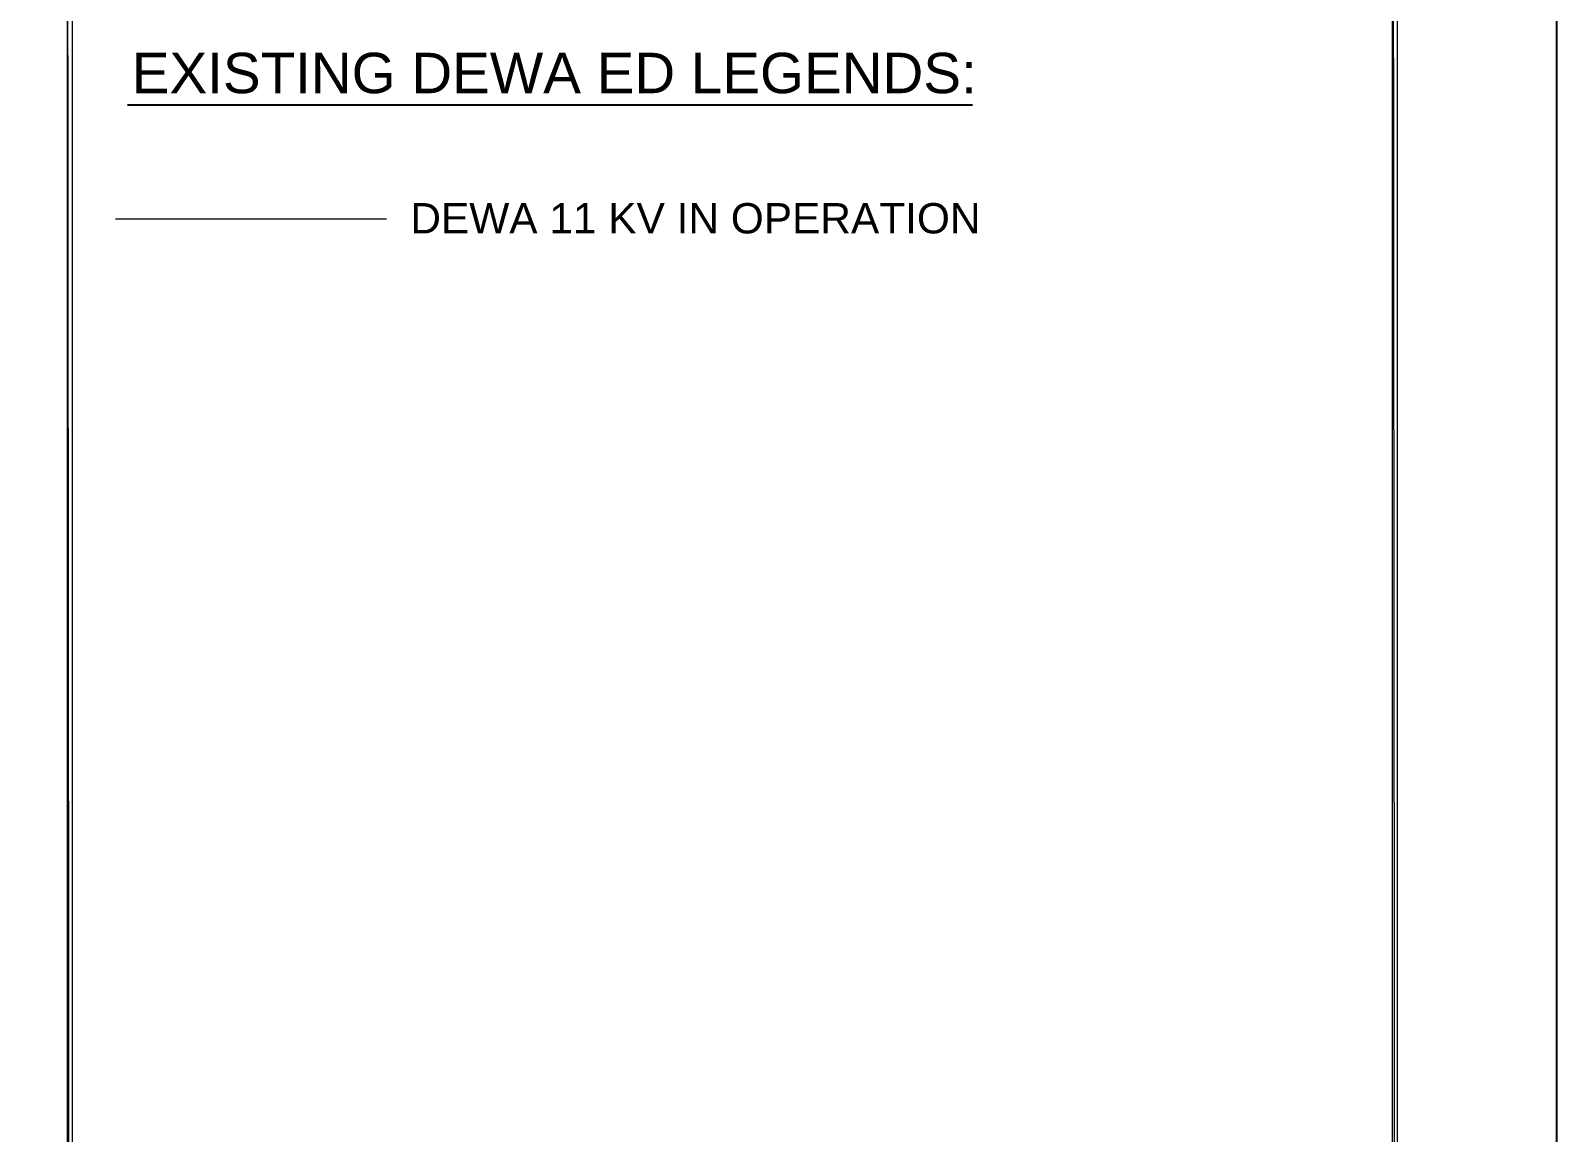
# Model space of a CAD drawing. Header units: inches. Extents: x 27 to 868, y 19 to 613.
# Drawn here: x 716.8 to 867.6, y 399.1 to 508.1 of the extents above; entities that cross this region are included whole.
import ezdxf

# ---------------------------------------------------------------- set-up
doc = ezdxf.new("R2010")
doc.units = ezdxf.units.IN
doc.header["$MEASUREMENT"] = 0
doc.layers.add('PDF_Geometry', color=7, linetype='Continuous')
doc.layers.add('PDF_Text', color=7, linetype='Continuous')
doc.styles.add('PDF Arial', font='arial.ttf')

msp = doc.modelspace()

# ---------------------------------------------------------------- linework, layer by layer
at = {"layer": 'PDF_Geometry', "lineweight": 25}
for points in [[(26.63, 612.78), (867.64, 612.78), (867.64, 229.17)], [(726.35, 500.72), (809.9, 500.72)]]:
    msp.add_lwpolyline(points, dxfattribs=at)
at = {"layer": 'PDF_Geometry', "lineweight": 0}
for points in [[(720.73, 229.17), (720.41, 597.78), (720.41, 229.17)], [(720.73, 229.17), (720.41, 597.78), (720.9, 597.78), (720.9, 229.17)], [(720.9, 597.78), (720.9, 229.17)], [(851.92, 598.05), (851.42, 597.51), (851.75, 229.17)], [(851.42, 597.51), (851.75, 229.17)], [(851.42, 229.17), (851.42, 597.51)], [(851.42, 229.17), (851.42, 597.51)], [(851.92, 229.17), (851.92, 598.05)]]:
    msp.add_lwpolyline(points, dxfattribs=at)
at = {"layer": 'PDF_Geometry', "color": 3, "lineweight": 0}
msp.add_lwpolyline([(725.18, 489.46), (751.98, 489.46)], dxfattribs=at)

# ---------------------------------------------------------------- texts
at = {"layer": 'PDF_Text', "attachment_point": 7, "style": 'PDF Arial'}
for s, insert, char_height in [('\\W1.000751;EXISTING DEWA ED LEGENDS:', (726.79, 501.82), 3.9977), ('\\W1.000846;DEWA 11 KV IN OPERATION', (754.33, 487.97), 2.9983)]:
    msp.add_mtext(s, dxfattribs=dict(at, insert=insert, char_height=char_height))

doc.saveas('drawing.dxf')
